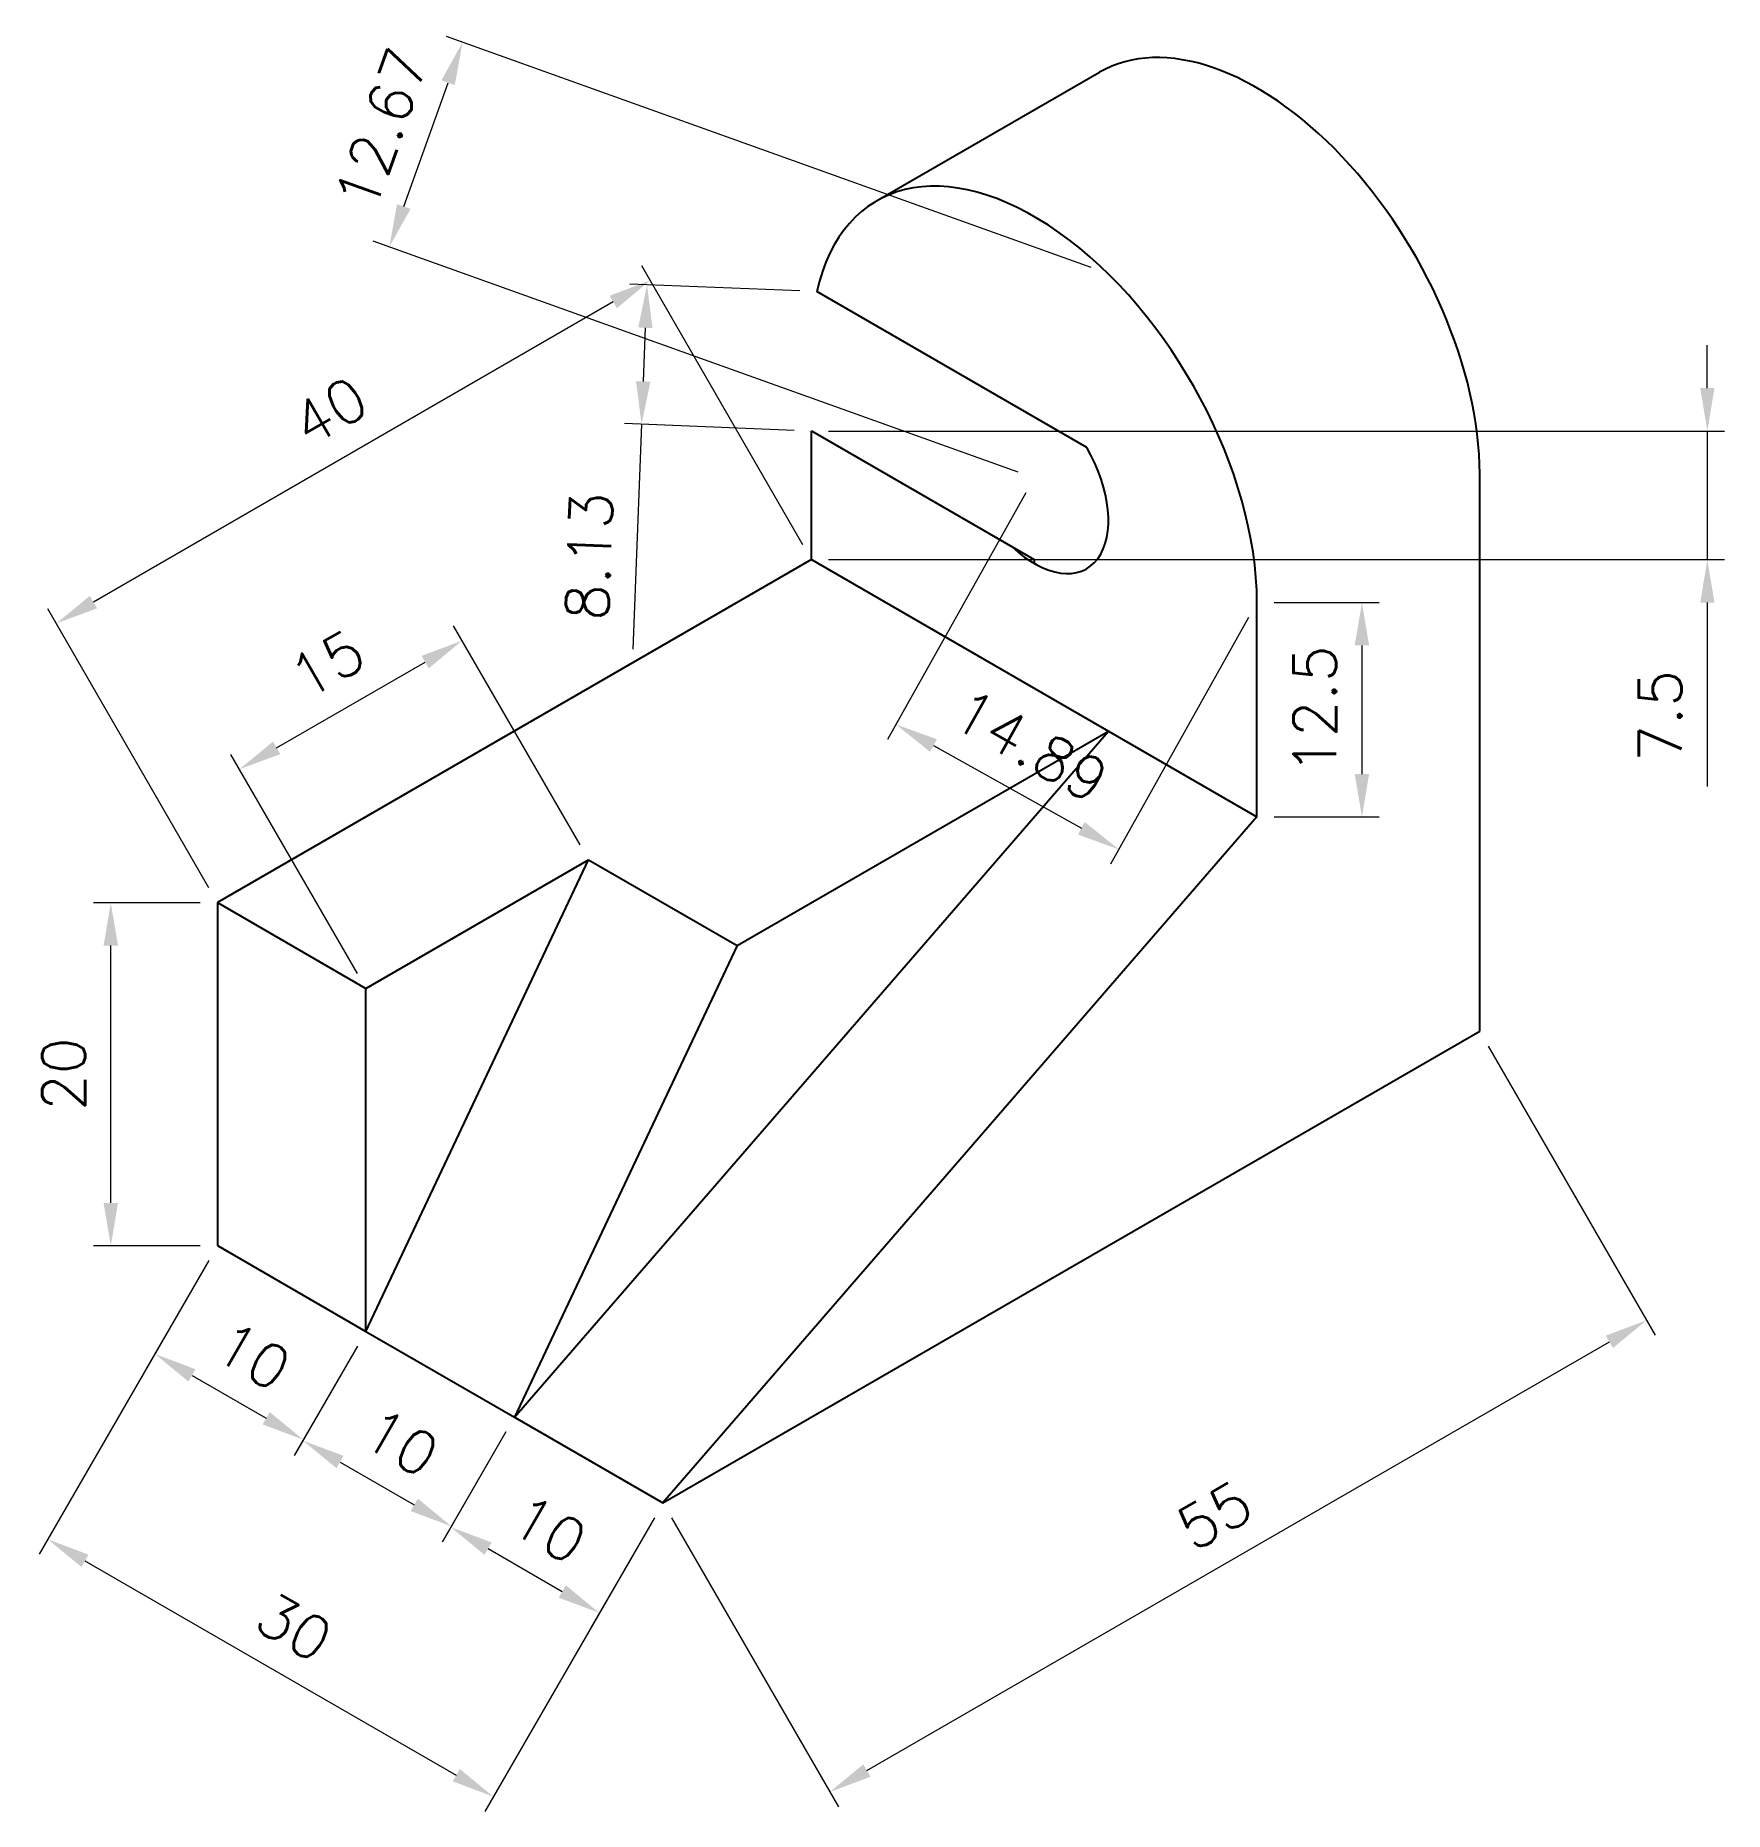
# Model space of a CAD drawing. Header units: millimetres. Extents: x 797 to 5568, y 1371 to 2404.
# Drawn here: x 797.4 to 895.9, y 1371.4 to 1475 of the extents above.
import ezdxf

# ---------------------------------------------------------------- set-up
doc = ezdxf.new("R2010")
doc.units = ezdxf.units.MM
doc.layers.add('CONTORNO 1', color=3, linetype='Continuous', lineweight=25)
doc.layers.add('COTA', color=1, linetype='Continuous', lineweight=13)
doc.styles.add('ROMANS', font='romans.shx')
doc.dimstyles.new('Padrão', dxfattribs={"dimtxt": 2.5, "dimasz": 2.5, "dimexe": 1, "dimexo": 1, "dimgap": 1.5, "dimtad": 1, "dimdsep": 46, "dimtxsty": 'ROMANS', "dimblk1": 'ARCHTICK', "dimblk2": 'OBLIQUE', "dimcen": 2.5, "dimclrd": 1, "dimclre": 1, "dimclrt": 2, "dimadec": 0, "dimazin": 2, "dimtfac": 1, "dimtmove": 0, "dimatfit": 3, "dimfxl": 0, "dimlwd": -1, "dimlwe": -1, "dimarcsym": 0})

# ---------------------------------------------------------------- blocks, each defined once
blk = doc.blocks.new('*D7')
at = {"layer": 'COTA', "color": 1}
for p, q in [((882.16, 1416.07), (891.89, 1399.22)), ((845.92, 1373.83), (889.22, 1398.83)), ((834.53, 1388.57), (844.26, 1371.72))]:
    blk.add_line(p, q, dxfattribs=at)
for points in [[(889.01, 1399.19), (889.43, 1398.47), (891.39, 1400.08)], [(845.71, 1374.19), (846.13, 1373.47), (843.76, 1372.58)]]:
    blk.add_solid(points, dxfattribs=at)
at = {"layer": 'Defpoints', "color": 0}
for p in [(881.66, 1416.93), (891.39, 1400.08), (834.03, 1389.43)]:
    blk.add_point(p, dxfattribs=at)
at = {"layer": 'COTA', "color": 2, "insert": (866.2, 1388.71), "char_height": 2.5, "attachment_point": 5, "rotation": 30, "style": 'ROMANS'}
blk.add_mtext('55', dxfattribs=at)
blk = doc.blocks.new('_ArchTick')
at = {"color": 0, "linetype": 'ByBlock', "const_width": 0.15}
blk.add_lwpolyline([(-0.5, -0.5), (0.5, 0.5)], dxfattribs=at)
blk = doc.blocks.new('_Oblique')
at = {"color": 0, "linetype": 'ByBlock', "lineweight": -2}
blk.add_line((-0.5, -0.5), (0.5, 0.5), dxfattribs=at)
blk = doc.blocks.new('*D8')
at = {"layer": 'COTA', "color": 1}
for p, q in [((807.55, 1403.57), (797.66, 1386.44)), ((833.53, 1388.57), (823.64, 1371.44)), ((800.32, 1386.06), (821.97, 1373.56))]:
    blk.add_line(p, q, dxfattribs=at)
for points in [[(800.53, 1386.42), (800.12, 1385.7), (798.16, 1387.31)], [(822.18, 1373.92), (821.77, 1373.2), (824.14, 1372.31)]]:
    blk.add_solid(points, dxfattribs=at)
at = {"layer": 'Defpoints', "color": 0}
for p in [(808.05, 1404.43), (834.03, 1389.43), (824.14, 1372.31)]:
    blk.add_point(p, dxfattribs=at)
at = {"layer": 'COTA', "color": 2, "insert": (812.52, 1382.19), "char_height": 2.5, "attachment_point": 5, "rotation": 330, "style": 'ROMANS'}
blk.add_mtext('30', dxfattribs=at)
blk = doc.blocks.new('*D9')
at = {"layer": 'COTA', "color": 1}
for p, q in [((807.55, 1403.57), (803.9, 1397.25)), ((816.21, 1398.57), (812.56, 1392.25)), ((806.57, 1396.87), (810.9, 1394.37))]:
    blk.add_line(p, q, dxfattribs=at)
for points in [[(806.77, 1397.23), (806.36, 1396.51), (804.4, 1398.12)], [(811.1, 1394.73), (810.69, 1394.01), (813.06, 1393.12)]]:
    blk.add_solid(points, dxfattribs=at)
at = {"layer": 'Defpoints', "color": 0}
for p in [(808.05, 1404.43), (816.71, 1399.43), (813.06, 1393.12)]:
    blk.add_point(p, dxfattribs=at)
at = {"layer": 'COTA', "color": 2, "insert": (810.11, 1398), "char_height": 2.5, "attachment_point": 5, "rotation": 330, "style": 'ROMANS'}
blk.add_mtext('10', dxfattribs=at)
blk = doc.blocks.new('*D10')
at = {"layer": 'COTA', "color": 1}
for p, q in [((816.21, 1398.57), (812.53, 1392.2)), ((824.87, 1393.57), (821.19, 1387.2)), ((815.2, 1391.82), (819.53, 1389.32))]:
    blk.add_line(p, q, dxfattribs=at)
for points in [[(815.4, 1392.18), (814.99, 1391.46), (813.03, 1393.07)], [(819.74, 1389.68), (819.32, 1388.96), (821.69, 1388.07)]]:
    blk.add_solid(points, dxfattribs=at)
at = {"layer": 'Defpoints', "color": 0}
for p in [(816.71, 1399.43), (825.37, 1394.43), (821.69, 1388.07)]:
    blk.add_point(p, dxfattribs=at)
at = {"layer": 'COTA', "color": 2, "insert": (818.74, 1392.95), "char_height": 2.5, "attachment_point": 5, "rotation": 330, "style": 'ROMANS'}
blk.add_mtext('10', dxfattribs=at)
blk = doc.blocks.new('*D11')
at = {"layer": 'COTA', "color": 1}
for p, q in [((824.87, 1393.57), (821.16, 1387.15)), ((833.53, 1388.57), (829.82, 1382.15)), ((823.83, 1386.77), (828.16, 1384.27))]:
    blk.add_line(p, q, dxfattribs=at)
for points in [[(824.04, 1387.13), (823.62, 1386.41), (821.66, 1388.02)], [(828.37, 1384.63), (827.95, 1383.91), (830.32, 1383.02)]]:
    blk.add_solid(points, dxfattribs=at)
at = {"layer": 'Defpoints', "color": 0}
for p in [(825.37, 1394.43), (834.03, 1389.43), (830.32, 1383.02)]:
    blk.add_point(p, dxfattribs=at)
at = {"layer": 'COTA', "color": 2, "insert": (827.37, 1387.9), "char_height": 2.5, "attachment_point": 5, "rotation": 330, "style": 'ROMANS'}
blk.add_mtext('10', dxfattribs=at)
blk = doc.blocks.new('*D12')
at = {"layer": 'COTA', "color": 1}
for p, q in [((807.05, 1424.43), (800.83, 1424.43)), ((801.83, 1406.93), (801.83, 1421.93)), ((807.05, 1404.43), (800.83, 1404.43))]:
    blk.add_line(p, q, dxfattribs=at)
for points in [[(801.41, 1421.93), (802.25, 1421.93), (801.83, 1424.43)], [(801.41, 1406.93), (802.25, 1406.93), (801.83, 1404.43)]]:
    blk.add_solid(points, dxfattribs=at)
at = {"layer": 'Defpoints', "color": 0}
for p in [(801.83, 1424.43), (808.05, 1424.43), (808.05, 1404.43)]:
    blk.add_point(p, dxfattribs=at)
at = {"layer": 'COTA', "color": 2, "insert": (799.08, 1414.43), "char_height": 2.5, "attachment_point": 5, "rotation": 90, "style": 'ROMANS'}
blk.add_mtext('20', dxfattribs=at)
blk = doc.blocks.new('*D13')
at = {"layer": 'COTA', "color": 1}
for p, q in [((829.2, 1427.8), (821.82, 1440.57)), ((811.5, 1433.46), (820.16, 1438.46)), ((816.21, 1420.3), (808.83, 1433.07))]:
    blk.add_line(p, q, dxfattribs=at)
for points in [[(819.95, 1438.82), (820.37, 1438.09), (822.32, 1439.71)], [(811.29, 1433.82), (811.71, 1433.09), (809.33, 1432.21)]]:
    blk.add_solid(points, dxfattribs=at)
at = {"layer": 'Defpoints', "color": 0}
for p in [(822.32, 1439.71), (829.7, 1426.93), (816.71, 1419.43)]:
    blk.add_point(p, dxfattribs=at)
at = {"layer": 'COTA', "color": 2, "insert": (814.45, 1438.34), "char_height": 2.5, "attachment_point": 5, "rotation": 30, "style": 'ROMANS'}
blk.add_mtext('15', dxfattribs=at)
blk = doc.blocks.new('*D14')
at = {"layer": 'COTA', "color": 1}
for p, q in [((842.19, 1445.3), (832.79, 1461.57)), ((831.13, 1459.46), (800.82, 1441.96)), ((807.55, 1425.3), (798.15, 1441.57))]:
    blk.add_line(p, q, dxfattribs=at)
for points in [[(830.92, 1459.82), (831.34, 1459.09), (833.29, 1460.71)], [(800.61, 1442.32), (801.03, 1441.59), (798.65, 1440.71)]]:
    blk.add_solid(points, dxfattribs=at)
at = {"layer": 'Defpoints', "color": 0}
for p in [(842.69, 1444.43), (798.65, 1440.71), (808.05, 1424.43)]:
    blk.add_point(p, dxfattribs=at)
at = {"layer": 'COTA', "color": 2, "insert": (814.6, 1453.09), "char_height": 2.5, "attachment_point": 5, "rotation": 30, "style": 'ROMANS'}
blk.add_mtext('40', dxfattribs=at)
blk = doc.blocks.new('*D15')
at = {"layer": 'COTA', "color": 1}
for p, q in [((842.01, 1460.1), (832.1, 1460.49)), ((833, 1457.95), (832.88, 1454.82)), ((841.69, 1451.97), (831.78, 1452.36)), ((832.78, 1452.32), (832.27, 1439.22))]:
    blk.add_line(p, q, dxfattribs=at)
for points in [[(832.59, 1457.97), (833.42, 1457.93), (833.1, 1460.45)], [(832.46, 1454.84), (833.3, 1454.81), (832.78, 1452.32)]]:
    blk.add_solid(points, dxfattribs=at)
at = {"layer": 'Defpoints', "color": 0}
for p in [(843.01, 1460.06), (832.78, 1452.32), (842.69, 1451.93)]:
    blk.add_point(p, dxfattribs=at)
at = {"layer": 'COTA', "color": 2, "insert": (829.73, 1444.63), "char_height": 2.5, "attachment_point": 5, "rotation": 87.7459, "style": 'ROMANS'}
blk.add_mtext('8.13', dxfattribs=at)
blk = doc.blocks.new('*D16')
at = {"layer": 'COTA', "color": 1}
for p, q in [((855.19, 1448.33), (847.13, 1433.94)), ((868.18, 1441.06), (860.12, 1426.67)), ((849.8, 1433.59), (858.43, 1428.77))]:
    blk.add_line(p, q, dxfattribs=at)
for points in [[(850.01, 1433.96), (849.6, 1433.23), (847.62, 1434.82)], [(858.63, 1429.13), (858.23, 1428.4), (860.61, 1427.54)]]:
    blk.add_solid(points, dxfattribs=at)
at = {"layer": 'Defpoints', "color": 0}
for p in [(855.68, 1449.21), (868.67, 1441.93), (860.61, 1427.54)]:
    blk.add_point(p, dxfattribs=at)
at = {"layer": 'COTA', "color": 2, "insert": (855.46, 1433.58), "char_height": 2.5, "attachment_point": 5, "rotation": 330.7602, "style": 'ROMANS'}
blk.add_mtext('14.89', dxfattribs=at)
blk = doc.blocks.new('*D17')
at = {"layer": 'COTA', "color": 1}
for p, q in [((869.67, 1441.93), (875.79, 1441.93)), ((874.79, 1439.43), (874.79, 1431.93)), ((869.67, 1429.43), (875.79, 1429.43))]:
    blk.add_line(p, q, dxfattribs=at)
for points in [[(874.37, 1439.43), (875.21, 1439.43), (874.79, 1441.93)], [(874.37, 1431.93), (875.21, 1431.93), (874.79, 1429.43)]]:
    blk.add_solid(points, dxfattribs=at)
at = {"layer": 'Defpoints', "color": 0}
for p in [(868.67, 1441.93), (868.67, 1429.43), (874.79, 1429.43)]:
    blk.add_point(p, dxfattribs=at)
at = {"layer": 'COTA', "color": 2, "insert": (872.04, 1435.68), "char_height": 2.5, "attachment_point": 5, "rotation": 90, "style": 'ROMANS'}
blk.add_mtext('12.5', dxfattribs=at)
blk = doc.blocks.new('*D18')
at = {"layer": 'COTA', "color": 1}
for p, q in [((894.93, 1454.43), (894.93, 1456.93)), ((843.69, 1451.93), (895.93, 1451.93)), ((894.93, 1451.93), (894.93, 1444.43)), ((843.69, 1444.43), (895.93, 1444.43)), ((894.93, 1441.93), (894.93, 1431.2))]:
    blk.add_line(p, q, dxfattribs=at)
for points in [[(894.52, 1454.43), (895.35, 1454.43), (894.93, 1451.93)], [(894.52, 1441.93), (895.35, 1441.93), (894.93, 1444.43)]]:
    blk.add_solid(points, dxfattribs=at)
at = {"layer": 'Defpoints', "color": 0}
for p in [(842.69, 1451.93), (842.69, 1444.43), (894.93, 1444.43)]:
    blk.add_point(p, dxfattribs=at)
at = {"layer": 'COTA', "color": 2, "insert": (892.18, 1435.32), "char_height": 2.5, "attachment_point": 5, "rotation": 90, "style": 'ROMANS'}
blk.add_mtext('7.5', dxfattribs=at)
blk = doc.blocks.new('*D19')
at = {"layer": 'COTA', "color": 1}
for p, q in [((859.01, 1461.47), (821.4, 1474.93)), ((818.92, 1465.02), (821.5, 1472.24)), ((854.74, 1449.54), (817.13, 1463))]:
    blk.add_line(p, q, dxfattribs=at)
for points in [[(821.11, 1472.38), (821.89, 1472.1), (822.34, 1474.59)], [(818.52, 1465.16), (819.31, 1464.88), (818.07, 1462.66)]]:
    blk.add_solid(points, dxfattribs=at)
at = {"layer": 'Defpoints', "color": 0}
for p in [(822.34, 1474.59), (859.95, 1461.14), (855.68, 1449.21)]:
    blk.add_point(p, dxfattribs=at)
at = {"layer": 'COTA', "color": 2, "insert": (817.62, 1469.55), "char_height": 2.5, "attachment_point": 5, "rotation": 70.3106, "style": 'ROMANS'}
blk.add_mtext('12.67', dxfattribs=at)

msp = doc.modelspace()

# ---------------------------------------------------------------- linework, layer by layer
at = {"layer": 'CONTORNO 1'}
for p, q in [((846.492, 1465.345), (859.482, 1472.845)), ((858.739, 1450.975), (843.007, 1460.058)), ((842.687, 1444.435), (842.687, 1451.935)), ((842.687, 1451.935), (855.677, 1444.435)), ((881.658, 1436.935), (881.658, 1449.435)), ((842.687, 1444.435), (808.046, 1424.435)), ((842.687, 1444.435), (860.008, 1434.435)), ((855.677, 1444.435), (855.677, 1444.207)), ((868.668, 1429.435), (868.668, 1441.935)), ((881.658, 1416.935), (881.658, 1436.935)), ((825.367, 1394.435), (860.008, 1434.435)), ((838.357, 1421.935), (860.008, 1434.435)), ((860.008, 1434.435), (868.668, 1429.435)), ((868.668, 1429.435), (834.027, 1389.435)), ((816.706, 1419.435), (829.697, 1426.935)), ((816.706, 1399.435), (829.697, 1426.935)), ((829.697, 1426.935), (838.357, 1421.935)), ((808.046, 1424.435), (816.706, 1419.435)), ((808.046, 1424.435), (808.046, 1404.435)), ((838.357, 1421.935), (825.367, 1394.435)), ((816.706, 1399.435), (816.706, 1419.435)), ((834.027, 1389.435), (881.658, 1416.935)), ((808.046, 1404.435), (816.706, 1399.435)), ((816.706, 1399.435), (825.367, 1394.435)), ((825.367, 1394.435), (834.027, 1389.435))]:
    msp.add_line(p, q, dxfattribs=at)
for centre, major_axis, start_param, end_param in [((868.668, 1456.935), (9.186, -15.91), 0.7853982, 3.1415927), ((855.677, 1449.435), (9.186, -15.91), 7.0685835, 9.9878513), ((855.677, 1449.207), (3.062, -5.303), 5.1945895, 7.8539816)]:
    msp.add_ellipse(centre, major_axis=major_axis, ratio=0.5773503, start_param=start_param, end_param=end_param, dxfattribs=at)

# ---------------------------------------------------------------- dimensions: what is measured, and where the dimension line sits
at = {"layer": 'COTA'}
for p1, p2, distance, picture, middle in [((855.677, 1449.207), (859.947, 1461.137), 39.939, '*D19', (817.618, 1469.555)), ((842.687, 1444.435), (808.046, 1424.435), -18.787, '*D14', (814.598, 1453.087)), ((843.007, 1460.058), (842.687, 1451.935), -9.912, '*D15', (829.728, 1444.629)), ((842.687, 1451.935), (842.687, 1444.435), 52.246, '*D18', (892.183, 1435.316)), ((855.677, 1449.207), (868.668, 1441.935), -16.492, '*D16', (855.46, 1433.58)), ((868.668, 1441.935), (868.668, 1429.435), 6.123, '*D17', (872.04, 1435.685)), ((816.706, 1419.435), (829.697, 1426.935), 14.746, '*D13', (814.453, 1438.337)), ((808.046, 1404.435), (808.046, 1424.435), 6.216, '*D12', (799.081, 1414.435)), ((834.027, 1389.435), (881.658, 1416.935), -19.459, '*D7', (866.197, 1388.714)), ((808.046, 1404.435), (834.027, 1389.435), -19.774, '*D8', (812.525, 1382.192)), ((808.046, 1404.435), (816.706, 1399.435), -7.291, '*D9', (810.106, 1398.002)), ((816.706, 1399.435), (825.367, 1394.435), -7.35, '*D10', (818.737, 1392.951)), ((825.367, 1394.435), (834.027, 1389.435), -7.41, '*D11', (827.367, 1387.9))]:
    dim = msp.add_aligned_dim(p1=p1, p2=p2, distance=distance, dimstyle='Padrão', dxfattribs=at)
    dim.commit()
    dim.dimension.update_dxf_attribs({"geometry": picture, "text_midpoint": middle})

doc.saveas('drawing.dxf')
